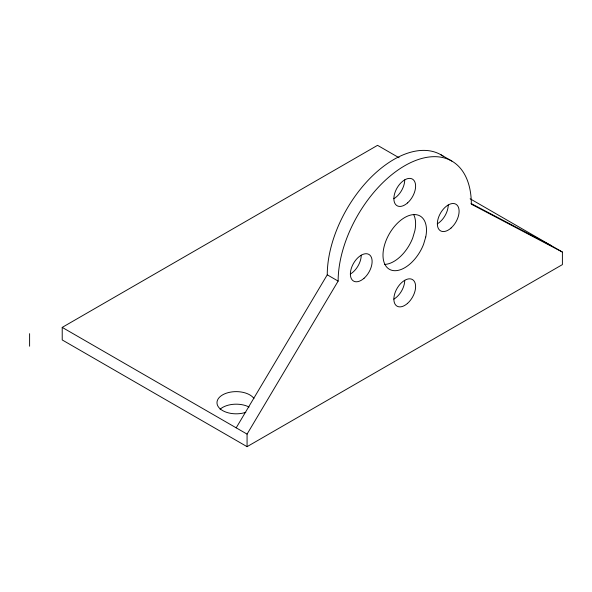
<?xml version="1.0" encoding="UTF-8"?>
<svg xmlns="http://www.w3.org/2000/svg" width="592" height="592" viewBox="0 0 592 592"><rect width="100%" height="100%" fill="white"/><g stroke="black" fill="none" stroke-linecap="round" stroke-linejoin="round"><path stroke-width="0.89" d="M236.193 427.831L327.258 274.814A94.187 54.383 -60 0 1 369.882 178.458A94.187 54.383 -60 0 1 443.193 156.214M247.071 446.664L247.071 434.114L338.136 281.089A94.187 54.383 -60 0 1 404.736 165.738A94.187 54.383 -60 0 1 471.336 204.188L562.4 252.059L562.4 264.609L247.071 446.664L62.219 339.941L62.219 327.391L377.548 145.336L399.097 157.775M471.032 203.463L551.529 245.776M440.951 154.793L451.829 161.068M470.122 198.779L562.4 252.059M327.258 274.814L338.136 281.089M62.219 327.391L247.071 434.114M29.6 333.666L29.6 346.224M448.225 204.973A15.377 8.88 -60 0 1 437.355 223.806M413.571 214.363A30.754 17.76 -60 0 1 414.866 230.732L412.698 238.043A30.754 17.76 -60 0 1 384.667 264.424M404.736 280.305A15.377 8.88 -60 0 1 393.858 299.138M361.238 255.196A15.377 8.88 -60 0 1 350.368 274.029M404.736 179.857A15.377 8.88 -60 0 1 393.858 198.69M220.069 409.235A19.225 11.1 0 0 1 249.062 407.03M245.806 412.335A19.225 11.1 0 0 1 219.144 407.844A19.225 11.1 0 0 1 228.075 392.666A19.225 11.1 0 0 1 253.953 398.475M425.744 237.007L423.569 244.318A30.754 17.76 -60 0 1 386.924 267.325A30.754 17.76 -60 0 1 400.962 220.091A30.754 17.76 -60 0 1 425.744 237.007M451.045 228.031A15.377 8.88 -60 0 0 455.914 204.21A15.377 8.88 -60 0 0 437.725 220.342A15.377 8.88 -60 0 0 451.045 228.031M407.548 202.915A15.377 8.88 -60 0 0 412.424 179.095A15.377 8.88 -60 0 0 394.235 195.227A15.377 8.88 -60 0 0 407.548 202.915M364.058 278.255A15.377 8.88 -60 0 0 368.927 254.434A15.377 8.88 -60 0 0 350.738 270.566A15.377 8.88 -60 0 0 364.058 278.255M407.548 303.363A15.377 8.88 -60 0 0 412.424 279.542A15.377 8.88 -60 0 0 394.235 295.674A15.377 8.88 -60 0 0 407.548 303.363"/></g></svg>
